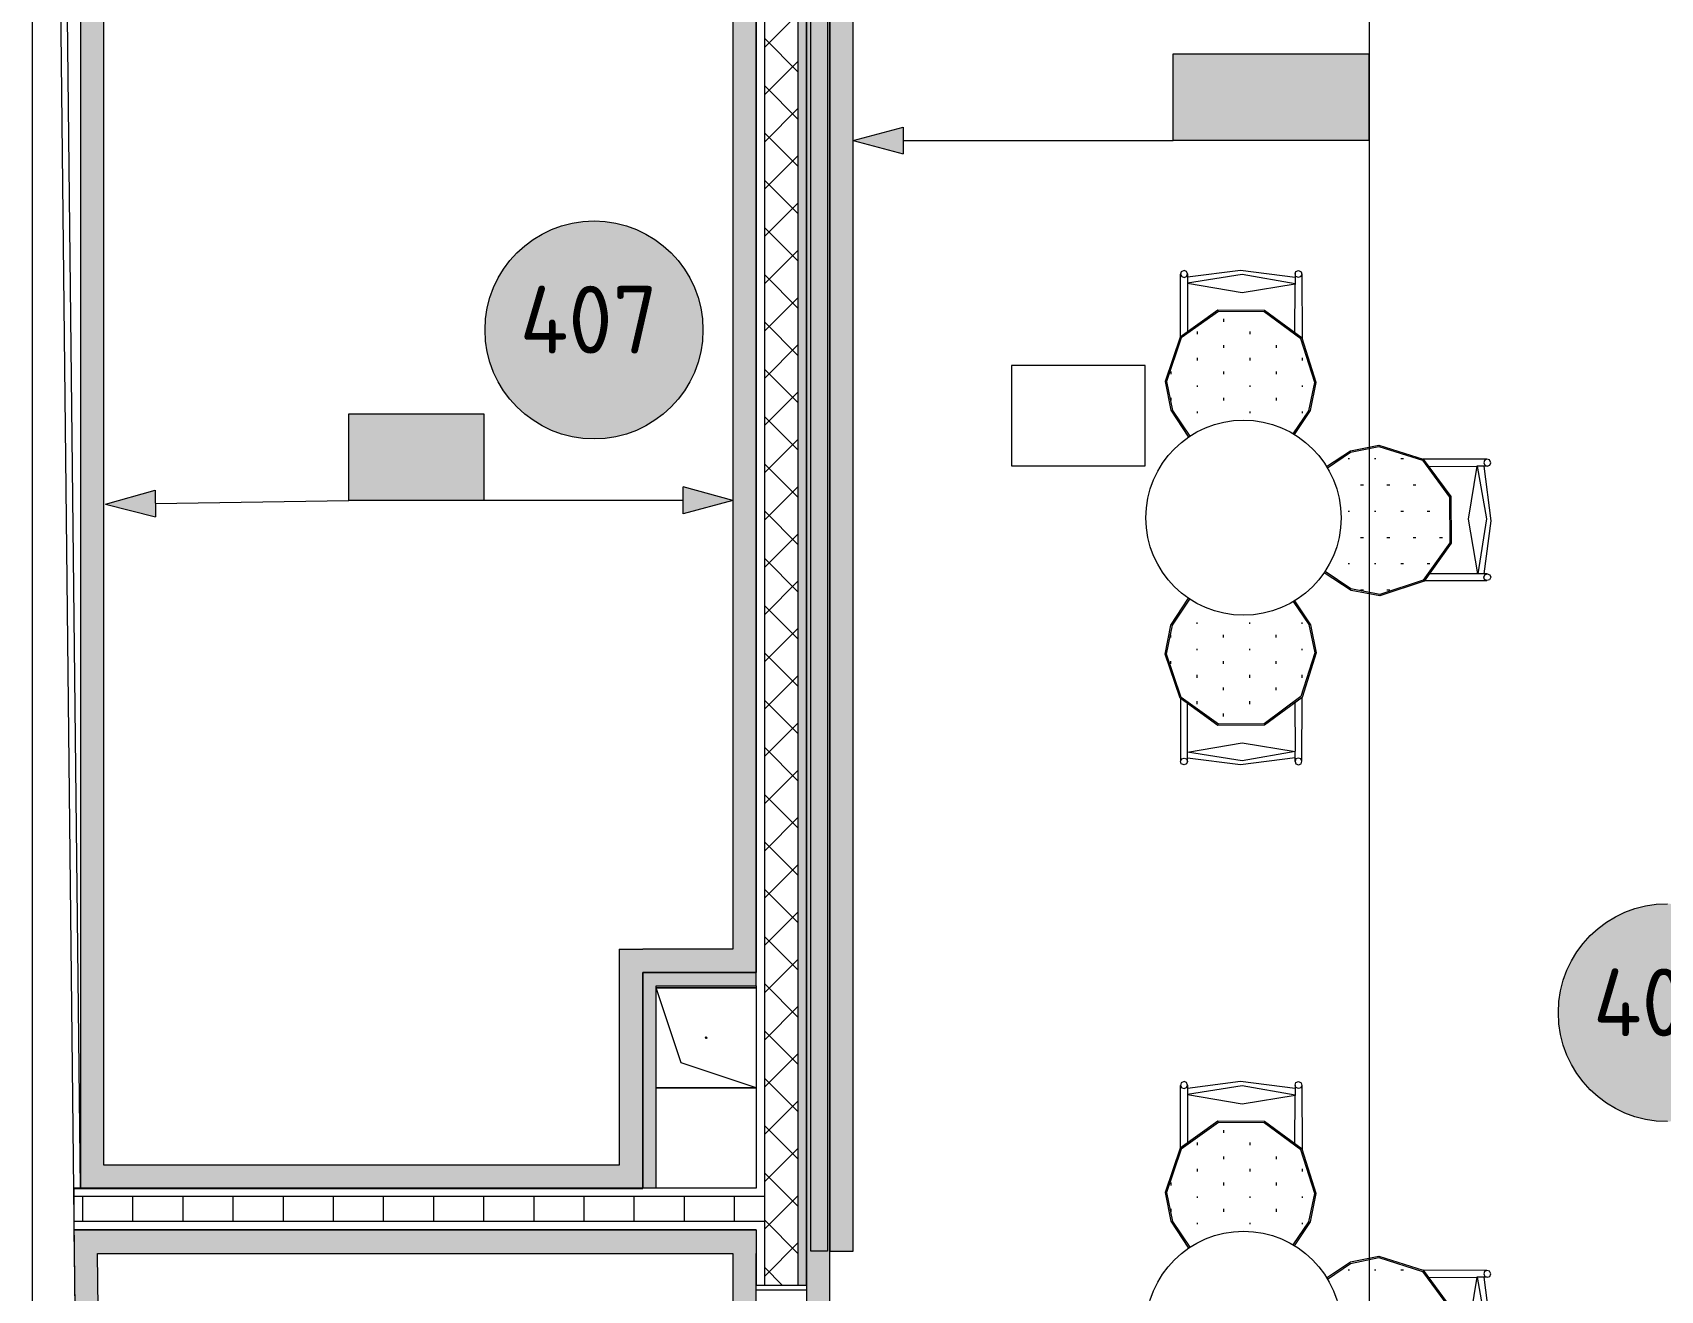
# Model space of a CAD drawing. Header units: millimetres. Extents: x 0 to 1189, y 0 to 841.
# Drawn here: x 722.17 to 770.88, y 322.01 to 359.65 of the extents above; entities that cross this region are included whole.
import ezdxf

# ---------------------------------------------------------------- set-up
doc = ezdxf.new("R2010")
doc.units = ezdxf.units.MM

msp = doc.modelspace()

# ---------------------------------------------------------------- hatches: boundary and pattern name
h = msp.add_hatch(color=7)
h.dxf.hatch_style = 2
h.paths.add_polyline_path([(745.327139, 322.171263), (745.077138, 322.171263), (745.077138, 374.192342), (745.327139, 374.192342)])
at = {"true_color": 0x008080}
h = msp.add_hatch(color=136, dxfattribs=at)
h.dxf.hatch_style = 2
h.paths.add_polyline_path([(746.02714, 293.305219), (745.327139, 293.310219), (745.327139, 374.192342), (746.02714, 374.192342)])
at = {"true_color": 0x999999}
h = msp.add_hatch(color=253, dxfattribs=at)
h.dxf.hatch_style = 2
h.paths.add_polyline_path([(745.457139, 373.189341), (745.95714, 373.189341), (745.95714, 323.189264), (745.457139, 323.189264)])
at = {"true_color": 0xff0000}
h = msp.add_hatch(color=1, dxfattribs=at)
h.dxf.hatch_style = 2
h.paths.add_polyline_path([(746.02714, 373.189341), (746.727141, 373.189341), (746.727141, 323.189264), (746.02714, 323.189264)])
at = {"true_color": 0xf1d696}
h = msp.add_hatch(color=41, dxfattribs=at)
h.dxf.hatch_style = 2
h.paths.add_polyline_path([(724.309107, 325.760268), (723.609106, 325.760268), (723.609106, 371.992339), (724.309107, 371.992339)])
h = msp.add_hatch(color=41, dxfattribs=at)
h.dxf.hatch_style = 2
h.paths.add_polyline_path([(743.127135, 371.992339), (743.827136, 371.992339), (743.827136, 332.221278), (743.127135, 332.221278)])
at = {"true_color": 0xffffff}
h = msp.add_hatch(color=7, dxfattribs=at)
h.dxf.hatch_style = 2
h.paths.add_polyline_path([(756.296155, 359.011319), (762.155164, 359.011319), (762.155164, 356.423315), (756.296155, 356.423315)])
at = {"true_color": 0x0077b0}
h = msp.add_hatch(color=144, dxfattribs=at)
h.dxf.hatch_style = 2
h.paths.add_polyline_path([(757.80975, 359.028066), (757.886162, 359.002503), (757.911725, 358.926091), (757.911725, 357.108734), (757.886162, 357.033976), (757.80975, 357.010067), (757.733613, 357.033976), (757.708326, 357.108734), (757.708326, 358.595913), (757.299325, 357.978001), (757.254263, 357.933628), (757.203413, 357.919021), (757.154562, 357.933628), (757.110258, 357.978001), (756.700705, 358.595913), (756.700705, 357.108734), (756.675418, 357.033976), (756.599281, 357.010067), (756.523145, 357.033976), (756.497858, 357.108734), (756.497858, 358.926091), (756.523145, 359.002503), (756.599281, 359.028066), (756.64827, 359.015319), (756.686924, 358.977354), (757.203413, 358.201243), (757.725414, 358.982866), (757.761381, 359.017042)])
h = msp.add_hatch(color=144, dxfattribs=at)
h.dxf.hatch_style = 2
h.paths.add_polyline_path([(761.74893, 358.683556), (761.51742, 358.452046), (761.446864, 358.421178), (761.370728, 358.446465), (761.345441, 358.522602), (761.373553, 358.593157), (761.768774, 358.988378), (761.809564, 359.017731), (761.850354, 359.028066), (761.92649, 359.002503), (761.951777, 358.926091), (761.951777, 357.108734), (761.92649, 357.033976), (761.850354, 357.010067), (761.774217, 357.033976), (761.74893, 357.108734)])
h = msp.add_hatch(color=144, dxfattribs=at)
h.dxf.hatch_style = 2
h.paths.add_polyline_path([(758.922409, 357.512224), (758.518919, 358.031469), (758.518919, 357.108734), (758.493632, 357.033976), (758.417496, 357.010067), (758.341359, 357.033976), (758.316072, 357.108734), (758.316072, 358.32251), (758.341359, 358.396235), (758.417496, 358.421178), (758.468207, 358.405951), (758.518919, 358.358891), (758.922409, 357.839646), (759.325898, 358.358891), (759.376886, 358.405951), (759.427873, 358.421178), (759.501598, 358.396235), (759.526541, 358.32251), (759.526541, 357.108734), (759.501598, 357.033976), (759.427873, 357.010067), (759.351461, 357.033976), (759.325898, 357.108734), (759.325898, 358.031469)])
h = msp.add_hatch(color=144, dxfattribs=at)
h.dxf.hatch_style = 2
h.paths.add_polyline_path([(760.839395, 357.512224), (760.032416, 357.512224), (759.956279, 357.537787), (759.930992, 357.614199), (759.956279, 357.690335), (760.032416, 357.715622), (760.839395, 357.715622), (760.915531, 357.690335), (760.940818, 357.614199), (760.915531, 357.537787)])
h = msp.add_hatch(color=144, dxfattribs=at)
h.dxf.hatch_style = 2
h.paths.add_polyline_path([(746.727141, 356.423315), (748.220143, 356.823316), (748.220143, 356.023315)])
at = {"true_color": 0xffffff}
h = msp.add_hatch(color=7, dxfattribs=at)
edge = h.paths.add_edge_path()
edge.add_arc((738.971129, 350.751807), 3.260255, 0, 360)
h = msp.add_hatch(color=7, dxfattribs=at)
h.dxf.hatch_style = 2
h.paths.add_polyline_path([(731.634118, 348.240303), (735.674124, 348.240303), (735.674124, 345.652299), (731.634118, 345.652299)])
h = msp.add_hatch(color=7, dxfattribs=at)
h.dxf.hatch_style = 2
h.paths.add_polyline_path([(731.634118, 348.240303), (735.674124, 348.240303), (735.674124, 345.652299), (731.634118, 345.652299)])
at = {"true_color": 0x0077b0}
h = msp.add_hatch(color=144, dxfattribs=at)
h.paths.add_polyline_path([(732.844936, 346.84387), (732.844936, 347.650849), (732.815446, 347.807532), (732.726425, 347.938583), (732.597785, 348.024986), (732.441447, 348.054339), (732.28497, 348.024986), (732.153712, 347.938583), (732.066276, 347.807532), (732.037957, 347.650849), (732.037957, 346.84387), (732.066276, 346.687532), (732.153712, 346.558892), (732.28497, 346.46987), (732.441447, 346.44038), (732.597785, 346.46987), (732.726425, 346.558892), (732.815446, 346.687532)])
h.paths.add_polyline_path([(733.045579, 346.84387), (733.034425, 346.723214), (733.000999, 346.611188), (732.945352, 346.508154), (732.867536, 346.414473), (732.775767, 346.337174), (732.673715, 346.282664), (732.562051, 346.250375), (732.441447, 346.239738), (732.319714, 346.250375), (732.208007, 346.282664), (732.105808, 346.337174), (732.012601, 346.414473), (731.934871, 346.508154), (731.879414, 346.611188), (731.846177, 346.723214), (731.83511, 346.84387), (731.83511, 347.650849), (731.846177, 347.772582), (731.879414, 347.884289), (731.934871, 347.986488), (732.012601, 348.079695), (732.105808, 348.157511), (732.208007, 348.213158), (732.319714, 348.246584), (732.441447, 348.257737), (732.562103, 348.246627), (732.674128, 348.213502), (732.777163, 348.158673), (732.870843, 348.082451), (732.946747, 347.988813), (733.001413, 347.885667), (733.034477, 347.773012), (733.045579, 347.650849)])
h = msp.add_hatch(color=144, dxfattribs=at)
h.paths.add_polyline_path([(732.844936, 346.84387), (732.844936, 347.650849), (732.815446, 347.807532), (732.726425, 347.938583), (732.597785, 348.024986), (732.441447, 348.054339), (732.28497, 348.024986), (732.153712, 347.938583), (732.066276, 347.807532), (732.037957, 347.650849), (732.037957, 346.84387), (732.066276, 346.687532), (732.153712, 346.558892), (732.28497, 346.46987), (732.441447, 346.44038), (732.597785, 346.46987), (732.726425, 346.558892), (732.815446, 346.687532)])
h.paths.add_polyline_path([(733.045579, 346.84387), (733.034425, 346.723214), (733.000999, 346.611188), (732.945352, 346.508154), (732.867536, 346.414473), (732.775767, 346.337174), (732.673715, 346.282664), (732.562051, 346.250375), (732.441447, 346.239738), (732.319714, 346.250375), (732.208007, 346.282664), (732.105808, 346.337174), (732.012601, 346.414473), (731.934871, 346.508154), (731.879414, 346.611188), (731.846177, 346.723214), (731.83511, 346.84387), (731.83511, 347.650849), (731.846177, 347.772582), (731.879414, 347.884289), (731.934871, 347.986488), (732.012601, 348.079695), (732.105808, 348.157511), (732.208007, 348.213158), (732.319714, 348.246584), (732.441447, 348.257737), (732.562103, 348.246627), (732.674128, 348.213502), (732.777163, 348.158673), (732.870843, 348.082451), (732.946747, 347.988813), (733.001413, 347.885667), (733.034477, 347.773012), (733.045579, 347.650849)])
h = msp.add_hatch(color=144, dxfattribs=at)
h.dxf.hatch_style = 2
h.paths.add_polyline_path([(735.268056, 347.913228), (735.036546, 347.681717), (734.96599, 347.650849), (734.889853, 347.676136), (734.864566, 347.752273), (734.892678, 347.822828), (735.2879, 348.21805), (735.32869, 348.247402), (735.36948, 348.257737), (735.445616, 348.232175), (735.470903, 348.155762), (735.470903, 346.338406), (735.445616, 346.263647), (735.36948, 346.239738), (735.293343, 346.263647), (735.268056, 346.338406)])
h = msp.add_hatch(color=144, dxfattribs=at)
h.dxf.hatch_style = 2
h.paths.add_polyline_path([(735.268056, 347.913228), (735.036546, 347.681717), (734.96599, 347.650849), (734.889853, 347.676136), (734.864566, 347.752273), (734.892678, 347.822828), (735.2879, 348.21805), (735.32869, 348.247402), (735.36948, 348.257737), (735.445616, 348.232175), (735.470903, 348.155762), (735.470903, 346.338406), (735.445616, 346.263647), (735.36948, 346.239738), (735.293343, 346.263647), (735.268056, 346.338406)])
h = msp.add_hatch(color=144, dxfattribs=at)
h.dxf.hatch_style = 2
h.paths.add_polyline_path([(734.358477, 346.741895), (733.551497, 346.741895), (733.475361, 346.767458), (733.450074, 346.84387), (733.475361, 346.920007), (733.551497, 346.945294), (734.358477, 346.945294), (734.434613, 346.920007), (734.4599, 346.84387), (734.434613, 346.767458)])
h = msp.add_hatch(color=144, dxfattribs=at)
h.dxf.hatch_style = 2
h.paths.add_polyline_path([(734.358477, 346.741895), (733.551497, 346.741895), (733.475361, 346.767458), (733.450074, 346.84387), (733.475361, 346.920007), (733.551497, 346.945294), (734.358477, 346.945294), (734.434613, 346.920007), (734.4599, 346.84387), (734.434613, 346.767458)])
h = msp.add_hatch(color=144, dxfattribs=at)
h.dxf.hatch_style = 2
h.paths.add_polyline_path([(724.352107, 345.535299), (725.839109, 345.959299), (725.851109, 345.159298)])
h = msp.add_hatch(color=144, dxfattribs=at)
h.dxf.hatch_style = 2
h.paths.add_polyline_path([(743.127135, 345.652299), (741.634133, 345.252298), (741.634133, 346.052299)])
at = {"true_color": 0xffffff}
h = msp.add_hatch(color=7, dxfattribs=at)
edge = h.paths.add_edge_path()
edge.add_arc((771.084178, 330.323775), 3.260255, 0, 360)
at = {"true_color": 0xf1d696}
h = msp.add_hatch(color=41, dxfattribs=at)
h.dxf.hatch_style = 2
h.paths.add_polyline_path([(739.72713, 332.221278), (740.427131, 332.221278), (740.427131, 331.521277)])
h = msp.add_hatch(color=41, dxfattribs=at)
h.dxf.hatch_style = 2
h.paths.add_polyline_path([(739.72713, 331.521277), (739.72713, 332.221278), (740.427131, 331.521277)])
h = msp.add_hatch(color=41, dxfattribs=at)
h.dxf.hatch_style = 2
h.paths.add_polyline_path([(743.127135, 332.221278), (743.127135, 331.521277), (740.427131, 331.521277), (740.427131, 332.221278)])
h = msp.add_hatch(color=41, dxfattribs=at)
h.dxf.hatch_style = 2
h.paths.add_polyline_path([(743.127135, 332.221278), (743.827136, 332.221278), (743.827136, 331.521277)])
h = msp.add_hatch(color=41, dxfattribs=at)
h.dxf.hatch_style = 2
h.paths.add_polyline_path([(743.127135, 331.521277), (743.127135, 332.221278), (743.827136, 331.521277)])
h = msp.add_hatch(color=41, dxfattribs=at)
h.dxf.hatch_style = 2
h.paths.add_polyline_path([(739.72713, 331.521277), (740.427131, 331.521277), (740.427131, 325.760268), (739.72713, 325.760268)])
h = msp.add_hatch(color=7)
h.dxf.hatch_style = 2
h.paths.add_polyline_path([(743.827136, 331.521277), (743.827136, 331.121277), (740.427131, 331.121277), (740.427131, 331.521277)])
h = msp.add_hatch(color=7)
h.dxf.hatch_style = 2
h.paths.add_polyline_path([(740.427131, 325.071267), (740.427131, 331.121277), (740.827132, 331.121277), (740.827132, 325.071267)])
h = msp.add_hatch(color=41, dxfattribs=at)
h.dxf.hatch_style = 2
h.paths.add_polyline_path([(724.309107, 325.760268), (724.309107, 325.060267), (723.609106, 325.060267)])
h = msp.add_hatch(color=41, dxfattribs=at)
h.dxf.hatch_style = 2
h.paths.add_polyline_path([(723.609106, 325.760268), (724.309107, 325.760268), (723.609106, 325.060267)])
h = msp.add_hatch(color=41, dxfattribs=at)
h.dxf.hatch_style = 2
h.paths.add_polyline_path([(739.72713, 325.760268), (739.72713, 325.060267), (724.309107, 325.060267), (724.309107, 325.760268)])
h = msp.add_hatch(color=41, dxfattribs=at)
h.dxf.hatch_style = 2
h.paths.add_polyline_path([(739.72713, 325.760268), (740.427131, 325.760268), (740.427131, 325.060267)])
h = msp.add_hatch(color=41, dxfattribs=at)
h.dxf.hatch_style = 2
h.paths.add_polyline_path([(739.72713, 325.060267), (739.72713, 325.760268), (740.427131, 325.060267)])
h = msp.add_hatch(color=41, dxfattribs=at)
h.dxf.hatch_style = 2
h.paths.add_polyline_path([(724.118106, 323.121264), (723.418105, 323.121264), (723.409105, 323.821265)])
h = msp.add_hatch(color=41, dxfattribs=at)
h.dxf.hatch_style = 2
h.paths.add_polyline_path([(723.409105, 323.821265), (724.109106, 323.821265), (724.118106, 323.121264)])
h = msp.add_hatch(color=41, dxfattribs=at)
h.dxf.hatch_style = 2
h.paths.add_polyline_path([(724.118106, 323.121264), (724.109106, 323.821265), (743.127135, 323.821265), (743.127135, 323.121264)])
h = msp.add_hatch(color=41, dxfattribs=at)
h.dxf.hatch_style = 2
h.paths.add_polyline_path([(743.127135, 323.121264), (743.827136, 323.821265), (743.827136, 323.121264)])
h = msp.add_hatch(color=41, dxfattribs=at)
h.dxf.hatch_style = 2
h.paths.add_polyline_path([(743.127135, 323.121264), (743.127135, 323.821265), (743.827136, 323.821265)])
h = msp.add_hatch(color=41, dxfattribs=at)
h.dxf.hatch_style = 2
h.paths.add_polyline_path([(724.267107, 310.771245), (723.566105, 310.771245), (723.418105, 323.121264), (724.118106, 323.121264)])
h = msp.add_hatch(color=41, dxfattribs=at)
h.dxf.hatch_style = 2
h.paths.add_polyline_path([(743.127135, 323.121264), (743.827136, 323.121264), (743.827136, 310.771245), (743.127135, 310.771245)])

# ---------------------------------------------------------------- linework, layer by layer
at = {"color": 7, "lineweight": 0}
for points in [[(762.173164, 238.825136), (762.173164, 730.151886)], [(722.173103, 237.695134), (722.173103, 501.006536)], [(723.611106, 306.804239), (722.845104, 376.100345)], [(723.609106, 325.060267), (723.043105, 376.303346)], [(745.327139, 322.171263), (745.327139, 374.192342)], [(745.327139, 374.192342), (745.327139, 292.610218)], [(746.02714, 293.305219), (746.02714, 374.192342)], [(745.077138, 322.171263), (745.077138, 373.942342)], [(746.02714, 373.189341), (746.02714, 323.189264)], [(746.727141, 323.189264), (746.727141, 373.189341)], [(723.609106, 372.69234), (723.609106, 325.060267)], [(743.827136, 372.69234), (743.827136, 331.521277)], [(743.827136, 332.221278), (743.827136, 372.69234)], [(744.077137, 322.171263), (744.077137, 372.94234)], [(724.309107, 325.760268), (724.309107, 371.992339)], [(743.127135, 371.992339), (743.127135, 332.221278)], [(735.711124, 350.752307), (735.727949, 351.085549), (735.777333, 351.409183), (735.85764, 351.721566), (735.967234, 352.021059), (736.104478, 352.30602), (736.267736, 352.574809), (736.455372, 352.825786), (736.66575, 353.05731), (736.897234, 353.26774), (737.148187, 353.455436), (737.416973, 353.618756), (737.701955, 353.756061), (738.001498, 353.86571), (738.313966, 353.946061), (738.637721, 353.995476), (738.971129, 354.012312), (739.304372, 353.995476), (739.628005, 353.946061), (739.940388, 353.86571), (740.239881, 353.756061), (740.524842, 353.618756), (740.793632, 353.455436), (741.044609, 353.26774), (741.276133, 353.05731), (741.486563, 352.825786), (741.674258, 352.574809), (741.837579, 352.30602), (741.974884, 352.021059), (742.084532, 351.721566), (742.164884, 351.409183), (742.214298, 351.085549), (742.231134, 350.752307)], [(742.231134, 350.752307), (742.214298, 350.418888), (742.164884, 350.0951), (742.084532, 349.782584), (741.974884, 349.482977), (741.837579, 349.197918), (741.674258, 348.929048), (741.486563, 348.678005), (741.276133, 348.446428), (741.044609, 348.235957), (740.793632, 348.04823), (740.524842, 347.884887), (740.239881, 347.747568), (739.940388, 347.63791), (739.628005, 347.557554), (739.304372, 347.508138), (738.971129, 347.491302), (738.637721, 347.508138), (738.313966, 347.557554), (738.001498, 347.63791), (737.701955, 347.747568), (737.416973, 347.884887), (737.148187, 348.04823), (736.897234, 348.235957), (736.66575, 348.446428), (736.455372, 348.678005), (736.267736, 348.929048), (736.104478, 349.197918), (735.967234, 349.482977), (735.85764, 349.782584), (735.777333, 350.0951), (735.727949, 350.418888), (735.711124, 350.752307)], [(767.824173, 330.324275), (767.840998, 330.657518), (767.890382, 330.981151), (767.970689, 331.293535), (768.080283, 331.593027), (768.217527, 331.877989), (768.380785, 332.146778), (768.568422, 332.397755), (768.7788, 332.629279), (769.010283, 332.839709), (769.261236, 333.027404), (769.530022, 333.190725), (769.815004, 333.32803), (770.114547, 333.437679), (770.427015, 333.51803), (770.750771, 333.567444), (771.084178, 333.58428)], [(739.72713, 332.221278), (740.427131, 332.221278)], [(739.72713, 332.221278), (739.72713, 325.760268)], [(743.127135, 332.221278), (740.427131, 332.221278)], [(743.827136, 331.521277), (743.827136, 332.221278)], [(743.827136, 331.521277), (740.427131, 331.521277)], [(740.427131, 331.521277), (740.427131, 325.071267)], [(740.427131, 325.760268), (740.427131, 331.521277)], [(740.427131, 331.521277), (743.827136, 331.521277)], [(743.827136, 331.121277), (743.827136, 331.521277)], [(740.827132, 331.121277), (743.827136, 331.121277)], [(740.827132, 325.071267), (740.827132, 331.121277)], [(740.827132, 331.071276), (743.827136, 331.071276)], [(741.577133, 328.821273), (740.827132, 331.071276)], [(743.827136, 331.071276), (740.827132, 331.071276)], [(743.827136, 331.121277), (743.827136, 325.071267)], [(771.084178, 327.06327), (770.750771, 327.080107), (770.427015, 327.129522), (770.114547, 327.209879), (769.815004, 327.319536), (769.530022, 327.456856), (769.261236, 327.620199), (769.010283, 327.807926), (768.7788, 328.018397), (768.568422, 328.249974), (768.380785, 328.501017), (768.217527, 328.769887), (768.080283, 329.054945), (767.970689, 329.354552), (767.890382, 329.667069), (767.840998, 329.990857), (767.824173, 330.324275)], [(742.327134, 329.546274), (742.302134, 329.571274), (742.327134, 329.596274)], [(742.321134, 329.547274), (742.302134, 329.571274), (742.306134, 329.584274)], [(742.327134, 329.596274), (742.352134, 329.571274), (742.327134, 329.546274)], [(742.327134, 329.596274), (742.349134, 329.584274)], [(742.352134, 329.571274), (742.334134, 329.547274)], [(743.827136, 328.071272), (741.577133, 328.821273)], [(743.827136, 328.071272), (740.827132, 328.071272)], [(740.827132, 328.071272), (743.827136, 328.071272)], [(739.72713, 325.760268), (724.309107, 325.760268)], [(740.427131, 325.060267), (740.427131, 325.760268)], [(743.827136, 325.071267), (723.409105, 325.071267)], [(723.409105, 325.071267), (723.409105, 323.821265)], [(723.409105, 325.058267), (723.609106, 325.060267)], [(723.609106, 325.060267), (724.309107, 325.060267)], [(724.309107, 325.060267), (740.427131, 325.060267)], [(744.077137, 324.821267), (723.409105, 324.821267)], [(723.677106, 324.071266), (723.677106, 324.821267)], [(725.177108, 324.071266), (725.177108, 324.821267)], [(726.67711, 324.071266), (726.67711, 324.821267)], [(728.177112, 324.071266), (728.177112, 324.821267)], [(729.677115, 324.071266), (729.677115, 324.821267)], [(731.177117, 324.071266), (731.177117, 324.821267)], [(732.677119, 324.071266), (732.677119, 324.821267)], [(734.177122, 324.071266), (734.177122, 324.821267)], [(735.677124, 324.071266), (735.677124, 324.821267)], [(737.177126, 324.071266), (737.177126, 324.821267)], [(738.677129, 324.071266), (738.677129, 324.821267)], [(740.177131, 324.071266), (740.177131, 324.821267)], [(741.677133, 324.071266), (741.677133, 324.821267)], [(743.177135, 324.071266), (743.177135, 324.821267)], [(744.077137, 324.071266), (723.409105, 324.071266)], [(723.409105, 323.821265), (743.827136, 323.821265)], [(723.409105, 323.821265), (723.418105, 323.121264)], [(743.827136, 323.821265), (723.409105, 323.821265)], [(743.827136, 323.821265), (743.827136, 322.171263)], [(743.827136, 323.821265), (743.827136, 323.121264)], [(723.418105, 323.121264), (723.575105, 310.071244)], [(724.118106, 323.121264), (743.127135, 323.121264)], [(724.267107, 310.771245), (724.118106, 323.121264)], [(743.127135, 323.121264), (743.127135, 310.771245)], [(743.827136, 310.771245), (743.827136, 323.121264)], [(746.02714, 323.189264), (746.727141, 323.189264)], [(743.827136, 322.171263), (745.327139, 322.171263)], [(743.827136, 322.021263), (743.827136, 322.171263)], [(745.327139, 322.021263), (743.827136, 322.021263)]]:
    msp.add_lwpolyline(points, dxfattribs=at)
at = {"color": 253, "lineweight": 0, "true_color": 0x999999}
for points in [[(745.457139, 323.189264), (745.457139, 373.189341)], [(745.95714, 373.189341), (745.95714, 323.189264)], [(756.541156, 352.493309), (756.520156, 352.416309)], [(756.520156, 352.416309), (756.557156, 352.347309)], [(756.520156, 350.542306), (756.520156, 352.416309)], [(756.626156, 352.531309), (756.541156, 352.493309)], [(756.557156, 352.347309), (756.628156, 352.325309)], [(756.698156, 352.499309), (756.626156, 352.531309)], [(756.628156, 352.325309), (756.698156, 352.352309)], [(756.727156, 352.427309), (756.698156, 352.499309)], [(756.698156, 352.352309), (756.727156, 352.427309)], [(758.312159, 352.531309), (756.727156, 352.326309)], [(756.727156, 352.427309), (756.727156, 352.115309)], [(758.365159, 352.406309), (756.727156, 352.147309)], [(756.727156, 352.147309), (758.360159, 351.868308)], [(759.944161, 352.320309), (758.312159, 352.531309)], [(759.944161, 352.126309), (758.365159, 352.406309)], [(759.944161, 352.427309), (759.973161, 352.499309)], [(759.973161, 352.352309), (759.944161, 352.427309)], [(759.944161, 352.427309), (759.944161, 352.115309)], [(759.973161, 352.499309), (760.045161, 352.531309)], [(760.044161, 352.325309), (759.973161, 352.352309)], [(760.114161, 352.347309), (760.044161, 352.325309)], [(760.045161, 352.531309), (760.130161, 352.493309)], [(760.152161, 352.416309), (760.114161, 352.347309)], [(760.130161, 352.493309), (760.152161, 352.416309)], [(760.152161, 352.416309), (760.154161, 350.510306)], [(756.727156, 352.115309), (756.727156, 350.709306)], [(758.360159, 351.868308), (759.944161, 352.126309)], [(759.939161, 350.669306), (759.944161, 352.115309)], [(757.638158, 351.348307), (756.504156, 350.536306)], [(757.651158, 351.308307), (756.538156, 350.512306)], [(759.03316, 351.338307), (757.638158, 351.348307)], [(759.02016, 351.298307), (757.651158, 351.308307)], [(760.122161, 350.486306), (759.02016, 351.298307)], [(760.154161, 350.510306), (759.03316, 351.338307)], [(757.018157, 350.709306), (757.018157, 350.624306)], [(757.803158, 351.082307), (757.803158, 350.997307)], [(758.589159, 350.709306), (758.589159, 350.624306)], [(756.504156, 350.536306), (756.064155, 349.213304)], [(756.538156, 350.512306), (756.104155, 349.213304)], [(757.803158, 350.294306), (757.803158, 350.211306)], [(759.37716, 350.294306), (759.37716, 350.211306)], [(760.535162, 349.181304), (760.122161, 350.486306)], [(760.578162, 349.181304), (760.154161, 350.510306)], [(757.018157, 349.921305), (757.018157, 349.839305)], [(758.589159, 349.921305), (758.589159, 349.839305)], [(760.162161, 349.921305), (760.162161, 349.839305)], [(751.457148, 349.689305), (751.457148, 346.6893)], [(755.457154, 349.689305), (751.457148, 349.689305)], [(755.457154, 346.6893), (755.457154, 349.689305)], [(756.064155, 349.213304), (756.227155, 348.353303)], [(756.104155, 349.213304), (756.275155, 348.345303)], [(756.229155, 349.508305), (756.229155, 349.426305)], [(757.803158, 349.508305), (757.803158, 349.426305)], [(759.37716, 349.508305), (759.37716, 349.426305)], [(757.018157, 349.093304), (757.018157, 349.053304)], [(758.589159, 349.093304), (758.589159, 349.053304)], [(760.162161, 349.093304), (760.162161, 349.053304)], [(760.359162, 348.331303), (760.535162, 349.181304)], [(760.407162, 348.337303), (760.578162, 349.181304)], [(756.227155, 348.353303), (756.756156, 347.545302)], [(756.229155, 348.720303), (756.229155, 348.638303)], [(756.275155, 348.345303), (756.797156, 347.572302)], [(757.018157, 348.307303), (757.018157, 348.265303)], [(757.803158, 348.720303), (757.803158, 348.638303)], [(758.589159, 348.307303), (758.589159, 348.265303)], [(759.37716, 348.720303), (759.37716, 348.638303)], [(759.892161, 347.645302), (760.359162, 348.331303)], [(759.933161, 347.620302), (760.407162, 348.337303)], [(760.162161, 348.307303), (760.162161, 348.265303)], [(761.601164, 347.090301), (762.451165, 347.265301)], [(761.607164, 347.137301), (762.451165, 347.308301)], [(762.451165, 347.308301), (763.780167, 346.884301)], [(762.451165, 347.265301), (763.756167, 346.853301)], [(760.890162, 346.6633), (761.607164, 347.137301)], [(760.915163, 346.6223), (761.601164, 347.090301)], [(761.577164, 346.892301), (761.535163, 346.892301)], [(762.363165, 346.892301), (762.323165, 346.892301)], [(763.191166, 346.892301), (763.109166, 346.892301)], [(763.756167, 346.853301), (764.568168, 345.750299)], [(765.68617, 346.882301), (763.780167, 346.884301)], [(763.780167, 346.884301), (764.608168, 345.763299)], [(765.61717, 346.845301), (765.59517, 346.7743)], [(765.68617, 346.882301), (765.61717, 346.845301)], [(765.76317, 346.861301), (765.68617, 346.882301)], [(765.80117, 346.7753), (765.76317, 346.861301)], [(751.457148, 346.6893), (755.457154, 346.6893)], [(763.939167, 346.6693), (765.385169, 346.6743)], [(765.138169, 345.090298), (765.396169, 346.6743)], [(765.69717, 346.6743), (765.385169, 346.6743)], [(765.396169, 346.6743), (765.67517, 345.095298)], [(765.59017, 346.6743), (765.80117, 345.042298)], [(765.59517, 346.7743), (765.62217, 346.7033)], [(765.62217, 346.7033), (765.69717, 346.6743)], [(765.69717, 346.6743), (765.76917, 346.7033)], [(765.76917, 346.7033), (765.80117, 346.7753)], [(761.990164, 346.107299), (761.908164, 346.107299)], [(762.778165, 346.107299), (762.696165, 346.107299)], [(763.564167, 346.107299), (763.481166, 346.107299)], [(761.577164, 345.319298), (761.535163, 345.319298)], [(762.363165, 345.319298), (762.323165, 345.319298)], [(763.191166, 345.319298), (763.109166, 345.319298)], [(763.979167, 345.319298), (763.894167, 345.319298)], [(764.568168, 345.750299), (764.578168, 344.381297)], [(764.608168, 345.763299), (764.618168, 344.368297)], [(765.417169, 343.457295), (765.138169, 345.090298)], [(765.67517, 345.095298), (765.417169, 343.457295)], [(765.80117, 345.042298), (765.59617, 343.457295)], [(761.990164, 344.533297), (761.908164, 344.533297)], [(762.778165, 344.533297), (762.696165, 344.533297)], [(763.564167, 344.533297), (763.481166, 344.533297)], [(764.578168, 344.381297), (763.782167, 343.268295)], [(764.618168, 344.368297), (763.806167, 343.234295)], [(764.352168, 344.533297), (764.267168, 344.533297)], [(761.623164, 342.957295), (760.814162, 343.486295)], [(761.615164, 343.005295), (760.842162, 343.527296)], [(761.577164, 343.748296), (761.535163, 343.748296)], [(762.363165, 343.748296), (762.323165, 343.748296)], [(763.191166, 343.748296), (763.109166, 343.748296)], [(763.979167, 343.748296), (763.894167, 343.748296)], [(765.385169, 343.457295), (763.979167, 343.457295)], [(765.69717, 343.457295), (765.385169, 343.457295)], [(765.59517, 343.358295), (765.62217, 343.428295)], [(765.62217, 343.428295), (765.69717, 343.457295)], [(765.69717, 343.457295), (765.76917, 343.428295)], [(765.76917, 343.428295), (765.80117, 343.356295)], [(762.483165, 342.834294), (761.615164, 343.005295)], [(762.483165, 342.794294), (761.623164, 342.957295)], [(761.990164, 342.960295), (761.908164, 342.960295)], [(763.782167, 343.268295), (762.483165, 342.834294)], [(763.806167, 343.234295), (762.483165, 342.794294)], [(762.778165, 342.960295), (762.696165, 342.960295)], [(763.812167, 343.250295), (765.68617, 343.250295)], [(765.61717, 343.287295), (765.59517, 343.358295)], [(765.68617, 343.250295), (765.61717, 343.287295)], [(765.76317, 343.271295), (765.68617, 343.250295)], [(765.80117, 343.356295), (765.76317, 343.271295)], [(756.227155, 341.914293), (756.756156, 342.722294)], [(756.275155, 341.922293), (756.797156, 342.695294)], [(759.892161, 342.621294), (760.359162, 341.935293)], [(759.933161, 342.646294), (760.407162, 341.930293)], [(756.064155, 341.054292), (756.227155, 341.914293)], [(756.104155, 341.054292), (756.275155, 341.922293)], [(757.018157, 341.959293), (757.018157, 342.002293)], [(758.589159, 341.959293), (758.589159, 342.002293)], [(760.162161, 341.959293), (760.162161, 342.002293)], [(760.359162, 341.935293), (760.535162, 341.086292)], [(760.407162, 341.930293), (760.578162, 341.086292)], [(756.229155, 341.547293), (756.229155, 341.629293)], [(757.803158, 341.547293), (757.803158, 341.629293)], [(759.37716, 341.547293), (759.37716, 341.629293)], [(756.504156, 339.73129), (756.064155, 341.054292)], [(756.538156, 339.75529), (756.104155, 341.054292)], [(757.018157, 341.174292), (757.018157, 341.214292)], [(758.589159, 341.174292), (758.589159, 341.214292)], [(760.535162, 341.086292), (760.122161, 339.78129)], [(760.578162, 341.086292), (760.154161, 339.75729)], [(760.162161, 341.174292), (760.162161, 341.214292)], [(756.229155, 340.758291), (756.229155, 340.841291)], [(757.803158, 340.758291), (757.803158, 340.841291)], [(759.37716, 340.758291), (759.37716, 340.841291)], [(757.018157, 340.346291), (757.018157, 340.428291)], [(757.803158, 339.97329), (757.803158, 340.05529)], [(758.589159, 340.346291), (758.589159, 340.428291)], [(759.37716, 339.97329), (759.37716, 340.05529)], [(760.162161, 340.346291), (760.162161, 340.428291)], [(757.638158, 338.918288), (756.504156, 339.73129)], [(756.520156, 339.72529), (756.520156, 337.851287)], [(757.651158, 338.958289), (756.538156, 339.75529)], [(756.727156, 338.152287), (756.727156, 339.558289)], [(757.018157, 339.558289), (757.018157, 339.64329)], [(758.589159, 339.558289), (758.589159, 339.64329)], [(760.122161, 339.78129), (759.02016, 338.969289)], [(760.154161, 339.75729), (759.03316, 338.929289)], [(759.939161, 339.59829), (759.944161, 338.152287)], [(760.152161, 337.851287), (760.154161, 339.75729)], [(757.803158, 339.185289), (757.803158, 339.270289)], [(759.03316, 338.929289), (757.638158, 338.918288)], [(759.02016, 338.969289), (757.651158, 338.958289)], [(756.727156, 338.120287), (758.360159, 338.399288)], [(756.727156, 337.840287), (756.727156, 338.152287)], [(758.365159, 337.861287), (756.727156, 338.120287)], [(758.360159, 338.399288), (759.944161, 338.141287)], [(759.944161, 338.141287), (758.365159, 337.861287)], [(759.944161, 337.840287), (759.944161, 338.152287)], [(756.520156, 337.851287), (756.557156, 337.920287)], [(756.541156, 337.773287), (756.520156, 337.851287)], [(756.626156, 337.736287), (756.541156, 337.773287)], [(756.557156, 337.920287), (756.628156, 337.942287)], [(756.698156, 337.768287), (756.626156, 337.736287)], [(756.628156, 337.942287), (756.698156, 337.915287)], [(756.698156, 337.915287), (756.727156, 337.840287)], [(756.727156, 337.840287), (756.698156, 337.768287)], [(758.312159, 337.736287), (756.727156, 337.941287)], [(759.944161, 337.947287), (758.312159, 337.736287)], [(759.973161, 337.915287), (759.944161, 337.840287)], [(759.944161, 337.840287), (759.973161, 337.768287)], [(760.044161, 337.942287), (759.973161, 337.915287)], [(759.973161, 337.768287), (760.045161, 337.736287)], [(760.114161, 337.920287), (760.044161, 337.942287)], [(760.045161, 337.736287), (760.130161, 337.773287)], [(760.152161, 337.851287), (760.114161, 337.920287)], [(760.130161, 337.773287), (760.152161, 337.851287)], [(756.541156, 328.223272), (756.520156, 328.146272)], [(756.520156, 328.146272), (756.557156, 328.077272)], [(756.520156, 326.272269), (756.520156, 328.146272)], [(756.626156, 328.261272), (756.541156, 328.223272)], [(756.557156, 328.077272), (756.628156, 328.055272)], [(756.698156, 328.229272), (756.626156, 328.261272)], [(756.628156, 328.055272), (756.698156, 328.082272)], [(756.727156, 328.157272), (756.698156, 328.229272)], [(756.698156, 328.082272), (756.727156, 328.157272)], [(758.312159, 328.261272), (756.727156, 328.056272)], [(756.727156, 328.157272), (756.727156, 327.845272)], [(758.365159, 328.136272), (756.727156, 327.877272)], [(756.727156, 327.877272), (758.360159, 327.598271)], [(756.727156, 327.845272), (756.727156, 326.439269)], [(759.944161, 328.050272), (758.312159, 328.261272)], [(758.360159, 327.598271), (759.944161, 327.856272)], [(759.944161, 327.856272), (758.365159, 328.136272)], [(759.939161, 326.399269), (759.944161, 327.845272)], [(759.944161, 328.157272), (759.973161, 328.229272)], [(759.973161, 328.082272), (759.944161, 328.157272)], [(759.944161, 328.157272), (759.944161, 327.845272)], [(759.973161, 328.229272), (760.045161, 328.261272)], [(760.044161, 328.055272), (759.973161, 328.082272)], [(760.114161, 328.077272), (760.044161, 328.055272)], [(760.045161, 328.261272), (760.130161, 328.223272)], [(760.152161, 328.146272), (760.114161, 328.077272)], [(760.130161, 328.223272), (760.152161, 328.146272)], [(760.152161, 328.146272), (760.154161, 326.240269)], [(757.638158, 327.07827), (756.504156, 326.266269)], [(757.651158, 327.03827), (756.538156, 326.242269)], [(759.03316, 327.06827), (757.638158, 327.07827)], [(759.02016, 327.02827), (757.651158, 327.03827)], [(757.803158, 326.81227), (757.803158, 326.72727)], [(760.122161, 326.216269), (759.02016, 327.02827)], [(760.154161, 326.240269), (759.03316, 327.06827)], [(757.018157, 326.439269), (757.018157, 326.354269)], [(758.589159, 326.439269), (758.589159, 326.354269)], [(756.504156, 326.266269), (756.064155, 324.943267)], [(756.538156, 326.242269), (756.104155, 324.943267)], [(757.803158, 326.024269), (757.803158, 325.941269)], [(759.37716, 326.024269), (759.37716, 325.941269)], [(760.535162, 324.911267), (760.122161, 326.216269)], [(760.578162, 324.911267), (760.154161, 326.240269)], [(757.018157, 325.651268), (757.018157, 325.569268)], [(758.589159, 325.651268), (758.589159, 325.569268)], [(760.162161, 325.651268), (760.162161, 325.569268)], [(756.064155, 324.943267), (756.227155, 324.083266)], [(756.104155, 324.943267), (756.275155, 324.075266)], [(756.229155, 325.238268), (756.229155, 325.156267)], [(757.803158, 325.238268), (757.803158, 325.156267)], [(759.37716, 325.238268), (759.37716, 325.156267)], [(760.359162, 324.061266), (760.535162, 324.911267)], [(760.407162, 324.067266), (760.578162, 324.911267)], [(756.229155, 324.450266), (756.229155, 324.368266)], [(757.018157, 324.823267), (757.018157, 324.783267)], [(757.803158, 324.450266), (757.803158, 324.368266)], [(758.589159, 324.823267), (758.589159, 324.783267)], [(759.37716, 324.450266), (759.37716, 324.368266)], [(760.162161, 324.823267), (760.162161, 324.783267)], [(756.227155, 324.083266), (756.756156, 323.275265)], [(756.275155, 324.075266), (756.797156, 323.302265)], [(757.018157, 324.037266), (757.018157, 323.995266)], [(758.589159, 324.037266), (758.589159, 323.995266)], [(759.892161, 323.376265), (760.359162, 324.061266)], [(759.933161, 323.350265), (760.407162, 324.067266)], [(760.162161, 324.037266), (760.162161, 323.995266)], [(745.95714, 323.189264), (745.457139, 323.189264)], [(761.601164, 322.820264), (762.451165, 322.995264)], [(761.607164, 322.867264), (762.451165, 323.038264)], [(762.451165, 323.038264), (763.780167, 322.614264)], [(762.451165, 322.995264), (763.756167, 322.583264)], [(760.890162, 322.393263), (761.607164, 322.867264)], [(760.915163, 322.352263), (761.601164, 322.820264)], [(761.577164, 322.622264), (761.535163, 322.622264)], [(762.363165, 322.622264), (762.323165, 322.622264)], [(763.191166, 322.622264), (763.109166, 322.622264)], [(763.756167, 322.583264), (764.568168, 321.480262)], [(765.68617, 322.612264), (763.780167, 322.614264)], [(763.780167, 322.614264), (764.608168, 321.493262)], [(765.61717, 322.575264), (765.59517, 322.504263)], [(765.59517, 322.504263), (765.62217, 322.433263)], [(765.68617, 322.612264), (765.61717, 322.575264)], [(765.62217, 322.433263), (765.69717, 322.404263)], [(765.76317, 322.591264), (765.68617, 322.612264)], [(765.69717, 322.404263), (765.76917, 322.433263)], [(765.80117, 322.505263), (765.76317, 322.591264)], [(765.76917, 322.433263), (765.80117, 322.505263)], [(763.939167, 322.399263), (765.385169, 322.404263)], [(765.138169, 320.820261), (765.396169, 322.404263)], [(765.69717, 322.404263), (765.385169, 322.404263)], [(765.396169, 322.404263), (765.67517, 320.825261)], [(765.59017, 322.404263), (765.80117, 320.772261)]]:
    msp.add_lwpolyline(points, dxfattribs=at)
at = {"color": 250, "lineweight": 0, "true_color": 0x1d1d1d}
for points in [[(744.077137, 359.212319), (745.077138, 360.212321)], [(745.077138, 358.467318), (744.077137, 359.46732)], [(744.077137, 357.797317), (745.077138, 358.797319)], [(745.077138, 357.052316), (744.077137, 358.052318)], [(744.077137, 356.383315), (745.077138, 357.383317)], [(745.077138, 355.638314), (744.077137, 356.638316)], [(744.077137, 354.969313), (745.077138, 355.969315)], [(745.077138, 354.224312), (744.077137, 355.224313)], [(744.077137, 353.555311), (745.077138, 354.555312)], [(745.077138, 352.81031), (744.077137, 353.810311)], [(744.077137, 352.140309), (745.077138, 353.14031)], [(745.077138, 351.396308), (744.077137, 352.396309)], [(744.077137, 350.726307), (745.077138, 351.726308)], [(745.077138, 349.981305), (744.077137, 350.981307)], [(744.077137, 349.312304), (745.077138, 350.312306)], [(745.077138, 348.567303), (744.077137, 349.567305)], [(744.077137, 347.898302), (745.077138, 348.898304)], [(745.077138, 347.153301), (744.077137, 348.153303)], [(744.077137, 346.4843), (745.077138, 347.484302)], [(745.077138, 345.739299), (744.077137, 346.7393)], [(744.077137, 345.069298), (745.077138, 346.069299)], [(745.077138, 344.324297), (744.077137, 345.324298)], [(744.077137, 343.655296), (745.077138, 344.655297)], [(745.077138, 342.910295), (744.077137, 343.910296)], [(744.077137, 342.241294), (745.077138, 343.241295)], [(745.077138, 341.496292), (744.077137, 342.496294)], [(744.077137, 340.827291), (745.077138, 341.827293)], [(745.077138, 340.08229), (744.077137, 341.082292)], [(744.077137, 339.413289), (745.077138, 340.413291)], [(745.077138, 338.668288), (744.077137, 339.66829)], [(744.077137, 337.998287), (745.077138, 338.998289)], [(745.077138, 337.253286), (744.077137, 338.253287)], [(744.077137, 336.584285), (745.077138, 337.584286)], [(745.077138, 335.839284), (744.077137, 336.839285)], [(744.077137, 335.170283), (745.077138, 336.170284)], [(745.077138, 334.425282), (744.077137, 335.425283)], [(744.077137, 333.756281), (745.077138, 334.756282)], [(745.077138, 333.011279), (744.077137, 334.011281)], [(744.077137, 332.342278), (745.077138, 333.34228)], [(745.077138, 331.597277), (744.077137, 332.597279)], [(744.077137, 330.927276), (745.077138, 331.927278)], [(745.077138, 330.182275), (744.077137, 331.182277)], [(744.077137, 329.513274), (745.077138, 330.513276)], [(745.077138, 328.768273), (744.077137, 329.768275)], [(744.077137, 328.099272), (745.077138, 329.099273)], [(745.077138, 327.354271), (744.077137, 328.354272)], [(744.077137, 326.68527), (745.077138, 327.685271)], [(745.077138, 325.940269), (744.077137, 326.94027)], [(744.077137, 325.270268), (745.077138, 326.270269)], [(745.077138, 324.525266), (744.077137, 325.525268)], [(744.077137, 323.856265), (745.077138, 324.856267)], [(745.077138, 323.111264), (744.077137, 324.111266)], [(744.077137, 322.442263), (745.077138, 323.442265)], [(744.603138, 322.171263), (744.077137, 322.697264)]]:
    msp.add_lwpolyline(points, dxfattribs=at)
at = {"color": 144, "lineweight": 0, "true_color": 0x0077b0}
for points in [[(756.296155, 359.011319), (762.155164, 359.011319)], [(756.296155, 356.423315), (756.296155, 359.011319)], [(762.155164, 359.011319), (762.155164, 356.423315)], [(746.727141, 356.423315), (748.220143, 356.823316)], [(748.220143, 356.823316), (748.220143, 356.023315)], [(746.727141, 356.423315), (748.220143, 356.023315)], [(748.220143, 356.423315), (750.357146, 356.423315)], [(750.357146, 356.423315), (756.296155, 356.423315)], [(762.155164, 356.423315), (756.296155, 356.423315)], [(731.634118, 348.240303), (735.674124, 348.240303)], [(731.634118, 345.652299), (731.634118, 348.240303)], [(731.634118, 348.240303), (735.674124, 348.240303)], [(731.634118, 345.652299), (731.634118, 348.240303)], [(735.674124, 348.240303), (735.674124, 345.652299)], [(735.674124, 348.240303), (735.674124, 345.652299)], [(724.352107, 345.535299), (725.839109, 345.959299)], [(725.839109, 345.959299), (725.851109, 345.159298)], [(741.634133, 345.252298), (741.634133, 346.052299)], [(743.127135, 345.652299), (741.634133, 346.052299)], [(724.352107, 345.535299), (725.851109, 345.159298)], [(725.845109, 345.559299), (731.634118, 345.652299)], [(735.674124, 345.652299), (731.634118, 345.652299)], [(735.674124, 345.652299), (731.634118, 345.652299)], [(739.229129, 345.652299), (735.674124, 345.652299)], [(741.634133, 345.652299), (739.229129, 345.652299)], [(743.127135, 345.652299), (741.634133, 345.252298)]]:
    msp.add_lwpolyline(points, dxfattribs=at)
at = {"color": 253, "lineweight": 0, "true_color": 0x999999}
for centre in [(758.403159, 345.133298), (758.403159, 320.863261)]:
    msp.add_circle(centre, 2.920004, dxfattribs=at)

# ---------------------------------------------------------------- texts
at = {"color": 7, "char_height": 2.026853, "attachment_point": 1}
for s, insert in [('{\\fGOSTCommon|b0|i0|c0;407}', (736.749724, 352.07307)), ('{\\fGOSTCommon|b0|i0|c0;402}', (768.863181, 331.643667))]:
    msp.add_mtext(s, dxfattribs=dict(at, insert=insert))

doc.saveas('drawing.dxf')
